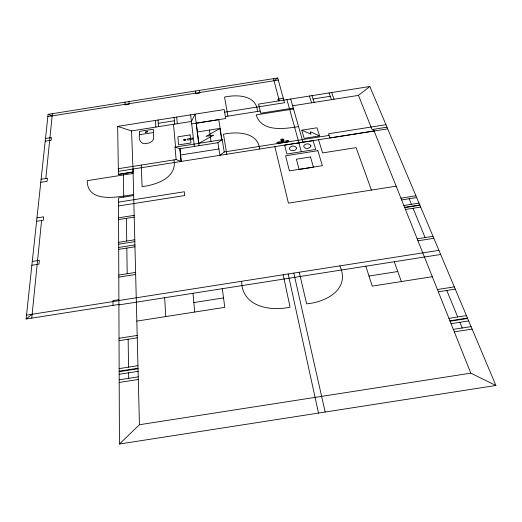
<?xml version="1.0" encoding="UTF-8"?>
<svg xmlns="http://www.w3.org/2000/svg" width="522" height="522" viewBox="0 0 522 522"><rect width="100%" height="100%" fill="white"/><g stroke="black" fill="none" stroke-linecap="round" stroke-linejoin="round"><path stroke-width="0.78" d="M113 305.377L113.02 300.6L118.885 299.68M31.757 318.107L41.59 220.486M45.819 178.517L52.35 113.685M118.905 304.45L26.1 318.994L48.083 114.357L277.737 77.974L283.772 100.113M133.671 195.528L118.501 197.923L119.434 444.026L139.433 424.732L470.811 373.152L495.9 385.484L369.837 86.495L258.592 104.093L260.7 113.235L293.279 108.087M26.1 318.994L32.142 314.257M292.627 105.796L358.47 95.382L369.837 86.495M224.225 151.974L219.892 155.321L217.935 142.708L222.222 139.661L224.225 151.974L329.069 135.42M274.004 80.747L277.737 77.974M118.416 174.394L133.084 172.051L131.557 130.918L117.659 126.396L118.416 174.394L133.084 172.051M47.841 116.576L278.311 80.062M117.659 126.396L224.179 109.542L225.739 118.514L191.698 123.897M45.486 138.493L51.43 137.554L51.169 140.255L45.199 141.194M224.643 112.197L284.516 102.723L283.257 98.214L277.893 99.063L278.389 100.961M158.264 123.316L174.426 120.758M313.063 99.004L330.256 96.283M131.557 130.918L191.411 121.45L195.071 114.148L199.039 145.69M225.4 116.55L260.191 111.042M293.527 108.961L256.185 114.873C261.542 132.392 284.503 128.869 298.545 126.592M139.537 134.728L139.413 131.413L153.246 129.221L153.716 137.319C153.944 141.142 149.775 143.217 146.473 143.472C141.031 144.972 138.265 139.328 139.537 134.728L153.435 132.529M197.323 131.981L220.147 128.373L206.007 136.366L213.746 135.139L198.758 143.367L196.246 123.212L218.738 119.655L221.954 139.7M175.007 147.119L179.881 148.718L181.108 161.448L176.123 159.569L175.007 147.119L222.222 139.661M179.881 148.718L217.935 142.708M301.794 130.18L317.004 127.779L319.549 135.916L304.15 138.35L301.794 130.18L310.968 134.2L310.218 131.714L319.549 135.916M180.599 155.008L218.901 148.959M282.134 141.097L283.12 140.94M385.941 124.693L328.521 133.762L329.904 137.984L387.696 128.862M41.107 179.261L47.424 178.263L47.124 181.31L40.781 182.308M282.232 141.469L276.954 142.304L277.247 143.498L288.77 141.684L288.457 140.483L283.211 141.312M176.123 159.569L118.357 168.691L118.364 171.353L181.108 161.448M386.991 127.179L372.029 129.541L358.47 95.382M374.143 130.976L181.219 161.428L179.986 148.705M133.117 173.428L87.187 180.677C87.396 204.2 119.205 196.618 133.652 194.562M118.52 202.125L184.292 191.757L184.657 195.541L118.533 205.962M36.964 217.876L43.626 216.826L43.293 220.219L36.599 221.276M118.579 217.818L134.174 215.364M118.585 219.579L134.219 217.119M396.191 186.184L288.431 203.143L274.866 146.643M118.67 242.306L134.787 239.768M400.929 198.138L415.917 195.776M118.677 244.185L134.833 241.647M401.64 199.913L416.66 197.551M118.69 247.441L134.917 244.89M32.279 261.444L39.339 260.334L38.967 264.145L31.875 265.261M118.696 249.346L134.963 246.795M403.871 205.498L419.009 203.117M404.596 207.306L419.773 204.924M404.733 207.652L419.916 205.27M405.463 209.479L420.686 207.084M118.794 275.068L135.609 272.432M118.801 277.117L135.655 274.468M417.176 238.815L433.012 236.329M417.965 240.799L433.847 238.306M118.892 300.515L438.924 250.351M26.511 315.138L118.892 300.659M118.905 304.894L440.659 254.475M193.845 302.551L223.533 297.905M368.982 276.04L397.777 271.531M136.829 321.102L224.78 307.334L222.313 288.686M365.844 266.207L372.206 286.121L432.301 276.699M119.036 338.276L137.188 335.437M437.416 289.521L454.323 286.878M119.042 340.67L137.247 337.819M438.323 291.785L455.275 289.129M119.146 368.604L137.952 365.668M448.933 318.355L466.446 315.621M119.16 371.168L138.01 368.225M119.16 371.69L138.023 368.747M449.899 320.782L467.464 318.042M450.081 321.245L467.66 318.498M119.173 374.274L138.089 371.318M451.06 323.686L468.684 320.932M119.192 379.82L138.232 376.851M453.331 329.375L471.079 326.602M119.199 382.45L138.297 379.474M454.323 331.861L472.123 329.088M119.434 444.026L495.9 385.484M48.083 114.357L52.128 115.897M409.15 198.732L411.44 204.304M413.072 208.285L425.091 237.569M446.799 290.454L457.69 316.984M459.875 322.309L462.205 327.986M373.452 129.319L470.811 373.152M371.436 190.08L356.069 147.635L322.596 152.913L318.531 139.726M394.273 261.75L401.366 281.56M331.653 92.538L334.034 99.245M329.088 92.942L331.437 99.656M311.986 95.65L314.153 102.39M309.415 96.055L311.556 102.801M339.842 265.881C350.484 289.195 326.387 302.068 306.61 303.83L299.263 272.243M290.702 99.017L302.982 142.206M286.937 99.611L298.956 142.845M298.852 142.878L301.311 151.726M273.45 78.652L279.329 100.818M287.289 140.672L287.602 141.867M283.518 142.513L283.087 140.823L283.766 139.42L282.904 138.989L281.378 139.23L280.79 139.889L282.108 140.979L282.532 142.663M278.154 142.114L278.48 143.302M257.457 111.48C256.798 94.9 236.72 94.391 224.551 97.085L227.925 116.145M293.814 273.097L325.154 412.034M288.157 273.985L318.498 413.072M259.669 149.044C257.894 131.759 236.525 131.498 223.468 134.206L226.783 154.238M283.198 274.761L290.056 307.145C270.233 311.641 241.823 306.642 241.666 281.273M219.977 128.914L221.641 139.217M209.381 130.076L211.025 141.429M199.463 90.371L199.835 93.033L195.77 93.679L195.417 91.017M190.628 114.853L194.373 146.428M176.684 117.058L177.323 123.675M192.957 293.286L194.745 312.039M174.126 117.463L174.733 124.086M173.513 124.36L175.555 147.034M173.989 159.908C177.336 177.78 156.104 184.997 142.082 186.622L141.279 165.069M158.042 120.008L158.486 126.657M155.478 120.412L155.895 127.068M164.645 297.723L165.781 316.567M133.006 169.043L139.433 424.732M129.065 101.529L129.123 104.237L125.058 104.876L125.019 102.168M126.402 218.353L126.729 241.04M126.826 248.074L127.198 273.75M128.144 339.241L128.549 367.136M128.627 372.793L128.712 378.339M123.453 173.572L123.714 197.101M283.766 139.478C278.304 140.914 281.73 138.695 283.759 139.459M310.877 145.795L310.786 146.48C309.611 149.175 303.432 149.259 303.693 145.808C305.031 143.341 309.761 143.048 310.877 145.795M296.548 148.052L296.444 148.744C295.276 151.426 289.058 151.537 289.39 148.059C290.728 145.625 295.472 145.279 296.548 148.052M185.427 139.779L184.012 140L184.801 139.42L185.427 139.779M185.969 139.746L185.003 140.457L183.49 140.137L183.79 139.491L184.866 139.12L185.969 139.746M287.015 141.423L287.439 141.26L287.015 141.423M278.441 142.656L278.911 142.728L278.441 142.656M147.498 131.518L145.292 131.864L145.318 132.425L147.524 132.073L147.498 131.518M190.054 134.911L177.885 136.836L178.648 144.901L190.967 142.95L190.054 134.911M192.461 138.108L187.502 138.891L187.626 140.033L192.592 139.25L192.461 138.108M313.083 140.633L284.627 145.123L286.891 154.003L315.732 149.455L313.083 140.633M317.846 150.701L285.586 155.791L289.39 170.864L322.381 165.663L317.846 150.701M310.499 156.985L296.385 159.217L299.126 169.467L313.454 167.203L310.499 156.985"/></g></svg>
